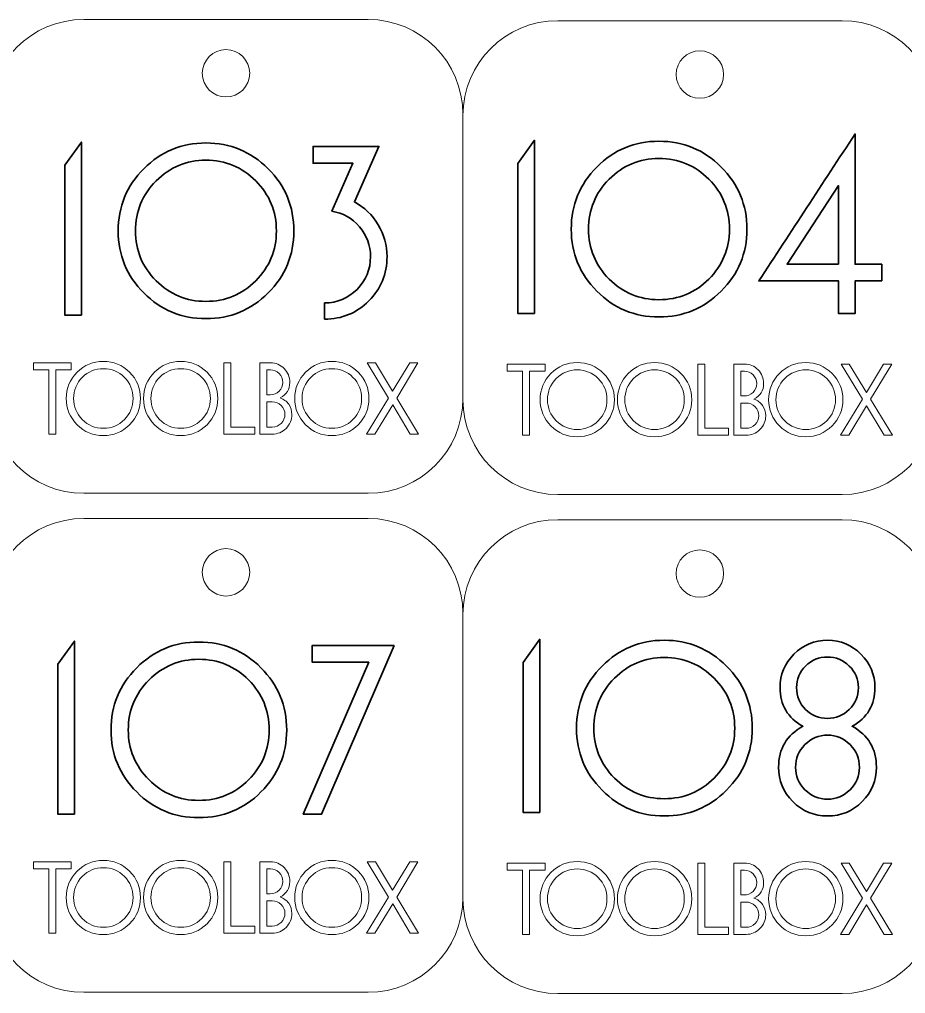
# Model space of a CAD drawing. Header units: inches. Extents: x 269 to 1026, y -294 to 278.
# Drawn here: x 322.7 to 416.2, y -138.4 to -35.6 of the extents above; entities that cross this region are included whole.
import ezdxf

# ---------------------------------------------------------------- set-up
doc = ezdxf.new("R2010")
doc.units = ezdxf.units.IN
doc.header["$MEASUREMENT"] = 0
doc.layers.add('Default', color=7, linetype='Continuous')

# ---------------------------------------------------------------- blocks, each defined once
blk = doc.blocks.new('block 407')
at = {"layer": 'Default', "color": 7, "lineweight": 35}
blk.add_lwpolyline([(329.22, -66.85), (327.48, -66.85), (327.48, -51.01), (329.22, -48.57), (329.22, -66.85)], dxfattribs=at)
for points, knots in [([(351.63, -57.96), (351.63, -60.5), (350.73, -62.68), (348.92, -64.5), (347.1, -66.31), (344.92, -67.21), (342.35, -67.21), (339.79, -67.21), (337.6, -66.31), (335.8, -64.5), (334, -62.68), (333.1, -60.5), (333.1, -57.96), (333.1, -55.39), (334, -53.2), (335.8, -51.39), (337.6, -49.58), (339.79, -48.67), (342.35, -48.67), (344.92, -48.67), (347.1, -49.58), (348.92, -51.39), (350.73, -53.2), (351.63, -55.39), (351.63, -57.96)], [0, 0, 0, 0, 1, 1, 1, 2, 2, 2, 3, 3, 3, 4, 4, 4, 5, 5, 5, 6, 6, 6, 7, 7, 7, 8, 8, 8, 8]), ([(361.46, -60.66), (361.46, -62.5), (360.82, -64.06), (359.54, -65.34), (358.25, -66.62), (356.7, -67.26), (354.88, -67.26), (354.88, -67.26), (354.88, -65.55), (354.88, -65.55), (356.21, -65.55), (357.35, -65.07), (358.3, -64.12), (359.25, -63.17), (359.72, -62.01), (359.72, -60.66), (359.72, -59.48), (359.33, -58.43), (358.56, -57.51), (357.78, -56.6), (356.81, -56.05), (355.64, -55.88), (355.64, -55.88), (357.87, -50.81), (357.87, -50.81), (357.87, -50.81), (353.66, -50.81), (353.66, -50.81), (353.66, -50.81), (353.66, -49.04), (353.66, -49.04), (353.66, -49.04), (360.61, -49.04), (360.61, -49.04), (360.61, -49.04), (358.03, -54.89), (358.03, -54.89), (359.09, -55.46), (359.92, -56.27), (360.54, -57.31), (361.15, -58.35), (361.46, -59.47), (361.46, -60.66)], [0, 0, 0, 0, 1, 1, 1, 2, 2, 2, 3, 3, 3, 4, 4, 4, 5, 5, 5, 6, 6, 6, 7, 7, 7, 8, 8, 8, 9, 9, 9, 10, 10, 10, 11, 11, 11, 12, 12, 12, 13, 13, 13, 14, 14, 14, 14]), ([(349.79, -57.96), (349.79, -55.89), (349.06, -54.13), (347.62, -52.68), (346.17, -51.22), (344.41, -50.49), (342.35, -50.49), (340.31, -50.49), (338.56, -51.22), (337.1, -52.68), (335.64, -54.13), (334.92, -55.89), (334.92, -57.96), (334.92, -60), (335.64, -61.75), (337.1, -63.21), (338.56, -64.66), (340.31, -65.39), (342.35, -65.39), (344.41, -65.39), (346.17, -64.66), (347.62, -63.21), (349.06, -61.75), (349.79, -60), (349.79, -57.96)], [0, 0, 0, 0, 1, 1, 1, 2, 2, 2, 3, 3, 3, 4, 4, 4, 5, 5, 5, 6, 6, 6, 7, 7, 7, 8, 8, 8, 8])]:
    blk.add_open_spline(points, degree=3, knots=knots, dxfattribs=at)
blk = doc.blocks.new('block 406')
at = {"layer": 'Default'}
blk.add_blockref('block 407', (0, 0), dxfattribs=at)
blk = doc.blocks.new('block 409')
at = {"layer": 'Default', "color": 7, "lineweight": 35}
for points in [[(377.02, -66.67), (375.28, -66.67), (375.28, -50.83), (377.02, -48.39), (377.02, -66.67)], [(409.11, -61.47), (409.11, -53.17), (403.68, -61.47), (409.11, -61.47)]]:
    blk.add_lwpolyline(points, dxfattribs=at)
for points, knots in [([(413.66, -63.23), (413.66, -63.23), (410.85, -63.23), (410.85, -63.23), (410.85, -63.23), (410.85, -66.67), (410.85, -66.67), (410.85, -66.67), (409.11, -66.67), (409.11, -66.67), (409.11, -66.67), (409.11, -63.23), (409.11, -63.23), (409.11, -63.23), (400.68, -63.23), (400.68, -63.23), (404.06, -58.09), (407.45, -52.91), (410.85, -47.71), (410.85, -47.71), (410.85, -61.47), (410.85, -61.47), (410.85, -61.47), (413.66, -61.47), (413.66, -61.47), (413.66, -61.47), (413.66, -63.23), (413.66, -63.23)], [0, 0, 0, 0, 1, 1, 1, 2, 2, 2, 3, 3, 3, 4, 4, 4, 5, 5, 5, 6, 6, 6, 7, 7, 7, 8, 8, 8, 9, 9, 9, 9]), ([(399.44, -57.77), (399.44, -60.32), (398.53, -62.5), (396.72, -64.31), (394.91, -66.13), (392.72, -67.03), (390.15, -67.03), (387.59, -67.03), (385.4, -66.13), (383.6, -64.31), (381.8, -62.5), (380.9, -60.32), (380.9, -57.77), (380.9, -55.21), (381.8, -53.02), (383.6, -51.21), (385.4, -49.4), (387.59, -48.49), (390.15, -48.49), (392.72, -48.49), (394.91, -49.4), (396.72, -51.21), (398.53, -53.02), (399.44, -55.21), (399.44, -57.77)], [0, 0, 0, 0, 1, 1, 1, 2, 2, 2, 3, 3, 3, 4, 4, 4, 5, 5, 5, 6, 6, 6, 7, 7, 7, 8, 8, 8, 8]), ([(397.59, -57.77), (397.59, -55.71), (396.87, -53.95), (395.42, -52.5), (393.97, -51.04), (392.22, -50.31), (390.15, -50.31), (388.11, -50.31), (386.36, -51.04), (384.9, -52.5), (383.45, -53.95), (382.72, -55.71), (382.72, -57.77), (382.72, -59.82), (383.45, -61.57), (384.9, -63.03), (386.36, -64.48), (388.11, -65.21), (390.15, -65.21), (392.22, -65.21), (393.97, -64.48), (395.42, -63.03), (396.87, -61.57), (397.59, -59.82), (397.59, -57.77)], [0, 0, 0, 0, 1, 1, 1, 2, 2, 2, 3, 3, 3, 4, 4, 4, 5, 5, 5, 6, 6, 6, 7, 7, 7, 8, 8, 8, 8])]:
    blk.add_open_spline(points, degree=3, knots=knots, dxfattribs=at)
blk = doc.blocks.new('block 408')
at = {"layer": 'Default'}
blk.add_blockref('block 409', (0, 0), dxfattribs=at)
blk = doc.blocks.new('block 415')
at = {"layer": 'Default', "color": 7, "lineweight": 35}
for points in [[(328.47, -119.51), (326.73, -119.51), (326.73, -103.68), (328.47, -101.23), (328.47, -119.51)], [(362.22, -101.7), (354.55, -119.51), (352.62, -119.51), (359.53, -103.47), (353.58, -103.47), (353.58, -101.7), (362.22, -101.7)]]:
    blk.add_lwpolyline(points, dxfattribs=at)
for points in [[(350.88, -110.62), (350.88, -113.17), (349.97, -115.35), (348.16, -117.16), (346.35, -118.97), (344.16, -119.87), (341.6, -119.87), (339.03, -119.87), (336.85, -118.97), (335.05, -117.16), (333.24, -115.35), (332.34, -113.17), (332.34, -110.62), (332.34, -108.05), (333.24, -105.86), (335.05, -104.05), (336.85, -102.24), (339.03, -101.34), (341.6, -101.34), (344.16, -101.34), (346.35, -102.24), (348.16, -104.05), (349.97, -105.86), (350.88, -108.05), (350.88, -110.62)], [(349.03, -110.62), (349.03, -108.56), (348.31, -106.8), (346.86, -105.34), (345.41, -103.88), (343.66, -103.16), (341.6, -103.16), (339.55, -103.16), (337.8, -103.88), (336.35, -105.34), (334.89, -106.8), (334.16, -108.56), (334.16, -110.62), (334.16, -112.66), (334.89, -114.41), (336.35, -115.87), (337.8, -117.33), (339.55, -118.05), (341.6, -118.05), (343.66, -118.05), (345.41, -117.33), (346.86, -115.87), (348.31, -114.41), (349.03, -112.66), (349.03, -110.62)]]:
    blk.add_open_spline(points, degree=3, knots=[0, 0, 0, 0, 1, 1, 1, 2, 2, 2, 3, 3, 3, 4, 4, 4, 5, 5, 5, 6, 6, 6, 7, 7, 7, 8, 8, 8, 8], dxfattribs=at)
blk = doc.blocks.new('block 414')
at = {"layer": 'Default'}
blk.add_blockref('block 415', (0, 0), dxfattribs=at)
blk = doc.blocks.new('block 417')
at = {"layer": 'Default', "color": 7, "lineweight": 35}
blk.add_lwpolyline([(377.58, -119.33), (375.84, -119.33), (375.84, -103.49), (377.58, -101.05), (377.58, -119.33)], dxfattribs=at)
for points, knots in [([(400, -110.44), (400, -112.98), (399.09, -115.16), (397.28, -116.98), (395.47, -118.79), (393.28, -119.69), (390.71, -119.69), (388.15, -119.69), (385.96, -118.79), (384.16, -116.98), (382.36, -115.16), (381.46, -112.98), (381.46, -110.44), (381.46, -107.87), (382.36, -105.68), (384.16, -103.87), (385.96, -102.06), (388.15, -101.15), (390.71, -101.15), (393.28, -101.15), (395.47, -102.06), (397.28, -103.87), (399.09, -105.68), (400, -107.87), (400, -110.44)], [0, 0, 0, 0, 1, 1, 1, 2, 2, 2, 3, 3, 3, 4, 4, 4, 5, 5, 5, 6, 6, 6, 7, 7, 7, 8, 8, 8, 8]), ([(413.1, -114.54), (413.1, -115.97), (412.6, -117.18), (411.59, -118.18), (410.59, -119.19), (409.37, -119.69), (407.95, -119.69), (406.51, -119.69), (405.29, -119.19), (404.29, -118.18), (403.28, -117.18), (402.78, -115.97), (402.78, -114.54), (402.78, -112.59), (403.64, -111.15), (405.35, -110.23), (403.74, -109.34), (402.93, -107.98), (402.93, -106.15), (402.93, -104.78), (403.42, -103.6), (404.4, -102.62), (405.38, -101.64), (406.56, -101.15), (407.95, -101.15), (409.32, -101.15), (410.49, -101.64), (411.47, -102.62), (412.45, -103.6), (412.94, -104.78), (412.94, -106.15), (412.94, -107.98), (412.14, -109.34), (410.53, -110.23), (412.24, -111.15), (413.1, -112.59), (413.1, -114.54)], [0, 0, 0, 0, 1, 1, 1, 2, 2, 2, 3, 3, 3, 4, 4, 4, 5, 5, 5, 6, 6, 6, 7, 7, 7, 8, 8, 8, 9, 9, 9, 10, 10, 10, 11, 11, 11, 12, 12, 12, 12]), ([(398.15, -110.44), (398.15, -108.37), (397.43, -106.61), (395.98, -105.16), (394.53, -103.7), (392.78, -102.97), (390.71, -102.97), (388.67, -102.97), (386.92, -103.7), (385.46, -105.16), (384.01, -106.61), (383.28, -108.37), (383.28, -110.44), (383.28, -112.48), (384.01, -114.23), (385.46, -115.69), (386.92, -117.14), (388.67, -117.87), (390.71, -117.87), (392.78, -117.87), (394.53, -117.14), (395.98, -115.69), (397.43, -114.23), (398.15, -112.48), (398.15, -110.44)], [0, 0, 0, 0, 1, 1, 1, 2, 2, 2, 3, 3, 3, 4, 4, 4, 5, 5, 5, 6, 6, 6, 7, 7, 7, 8, 8, 8, 8]), ([(411.2, -106.15), (411.2, -105.26), (410.88, -104.5), (410.24, -103.87), (409.59, -103.24), (408.83, -102.92), (407.94, -102.92), (407.03, -102.92), (406.26, -103.24), (405.63, -103.87), (404.99, -104.5), (404.68, -105.26), (404.68, -106.15), (404.68, -107.05), (404.99, -107.81), (405.63, -108.45), (406.26, -109.08), (407.03, -109.4), (407.94, -109.4), (408.83, -109.4), (409.59, -109.08), (410.24, -108.45), (410.88, -107.81), (411.2, -107.05), (411.2, -106.15)], [0, 0, 0, 0, 1, 1, 1, 2, 2, 2, 3, 3, 3, 4, 4, 4, 5, 5, 5, 6, 6, 6, 7, 7, 7, 8, 8, 8, 8]), ([(411.31, -114.56), (411.31, -113.62), (410.98, -112.82), (410.32, -112.16), (409.66, -111.49), (408.87, -111.16), (407.95, -111.16), (407.02, -111.16), (406.22, -111.49), (405.56, -112.16), (404.9, -112.82), (404.57, -113.62), (404.57, -114.56), (404.57, -115.48), (404.9, -116.27), (405.56, -116.93), (406.22, -117.59), (407.02, -117.92), (407.95, -117.92), (408.87, -117.92), (409.66, -117.59), (410.32, -116.93), (410.98, -116.27), (411.31, -115.48), (411.31, -114.56)], [0, 0, 0, 0, 1, 1, 1, 2, 2, 2, 3, 3, 3, 4, 4, 4, 5, 5, 5, 6, 6, 6, 7, 7, 7, 8, 8, 8, 8])]:
    blk.add_open_spline(points, degree=3, knots=knots, dxfattribs=at)
blk = doc.blocks.new('block 416')
at = {"layer": 'Default'}
blk.add_blockref('block 417', (0, 0), dxfattribs=at)
blk = doc.blocks.new('block 794')
at = {"layer": 'Default', "color": 240, "lineweight": 9}
blk.add_open_spline([(329.47, -85.64), (329.47, -85.64), (359.47, -85.64), (359.47, -85.64), (364.99, -85.64), (369.47, -81.16), (369.47, -75.64), (369.47, -75.64), (369.47, -45.64), (369.47, -45.64), (369.47, -40.12), (364.99, -35.64), (359.47, -35.64), (359.47, -35.64), (329.47, -35.64), (329.47, -35.64), (323.95, -35.64), (319.47, -40.12), (319.47, -45.64), (319.47, -45.64), (319.47, -75.64), (319.47, -75.64), (319.47, -81.16), (323.95, -85.64), (329.47, -85.64)], degree=3, knots=[0, 0, 0, 0, 1, 1, 1, 2, 2, 2, 3, 3, 3, 4, 4, 4, 5, 5, 5, 6, 6, 6, 7, 7, 7, 8, 8, 8, 8], dxfattribs=at)
blk = doc.blocks.new('block 795')
at = {"layer": 'Default', "color": 240, "lineweight": 9}
blk.add_open_spline([(341.97, -41.32), (341.97, -39.94), (343.09, -38.82), (344.47, -38.82), (345.85, -38.82), (346.97, -39.94), (346.97, -41.32), (346.97, -42.7), (345.85, -43.82), (344.47, -43.82), (343.09, -43.82), (341.97, -42.7), (341.97, -41.32)], degree=3, knots=[0, 0, 0, 0, 1, 1, 1, 2, 2, 2, 3, 3, 3, 4, 4, 4, 4], dxfattribs=at)
blk = doc.blocks.new('block 796')
at = {"layer": 'Default', "color": 7, "lineweight": 5}
blk.add_lwpolyline([(328.15, -72.62), (326.51, -72.62), (326.51, -79.4), (325.77, -79.4), (325.77, -72.62), (324.15, -72.62), (324.15, -71.87), (328.15, -71.87), (328.15, -72.62)], dxfattribs=at)
blk = doc.blocks.new('block 797')
at = {"layer": 'Default', "color": 7, "lineweight": 5}
blk.add_open_spline([(335.45, -75.64), (335.45, -76.72), (335.07, -77.64), (334.3, -78.4), (333.54, -79.17), (332.61, -79.55), (331.53, -79.55), (330.45, -79.55), (329.52, -79.17), (328.76, -78.4), (328, -77.64), (327.62, -76.72), (327.62, -75.64), (327.62, -74.56), (328, -73.63), (328.76, -72.87), (329.52, -72.1), (330.45, -71.72), (331.53, -71.72), (332.61, -71.72), (333.54, -72.1), (334.3, -72.87), (335.07, -73.63), (335.45, -74.56), (335.45, -75.64)], degree=3, knots=[0, 0, 0, 0, 1, 1, 1, 2, 2, 2, 3, 3, 3, 4, 4, 4, 5, 5, 5, 6, 6, 6, 7, 7, 7, 8, 8, 8, 8], dxfattribs=at)
blk = doc.blocks.new('block 798')
at = {"layer": 'Default', "color": 7, "lineweight": 5}
blk.add_open_spline([(334.67, -75.64), (334.67, -74.77), (334.37, -74.02), (333.75, -73.41), (333.14, -72.79), (332.4, -72.49), (331.53, -72.49), (330.67, -72.49), (329.93, -72.79), (329.31, -73.41), (328.7, -74.02), (328.39, -74.77), (328.39, -75.64), (328.39, -76.5), (328.7, -77.24), (329.31, -77.86), (329.93, -78.47), (330.67, -78.78), (331.53, -78.78), (332.4, -78.78), (333.14, -78.47), (333.75, -77.86), (334.37, -77.24), (334.67, -76.5), (334.67, -75.64)], degree=3, knots=[0, 0, 0, 0, 1, 1, 1, 2, 2, 2, 3, 3, 3, 4, 4, 4, 5, 5, 5, 6, 6, 6, 7, 7, 7, 8, 8, 8, 8], dxfattribs=at)
blk = doc.blocks.new('block 799')
at = {"layer": 'Default', "color": 7, "lineweight": 5}
blk.add_open_spline([(343.61, -75.64), (343.61, -76.72), (343.23, -77.64), (342.47, -78.4), (341.7, -79.17), (340.78, -79.55), (339.69, -79.55), (338.61, -79.55), (337.68, -79.17), (336.92, -78.4), (336.16, -77.64), (335.78, -76.72), (335.78, -75.64), (335.78, -74.56), (336.16, -73.63), (336.92, -72.87), (337.68, -72.1), (338.61, -71.72), (339.69, -71.72), (340.78, -71.72), (341.7, -72.1), (342.47, -72.87), (343.23, -73.63), (343.61, -74.56), (343.61, -75.64)], degree=3, knots=[0, 0, 0, 0, 1, 1, 1, 2, 2, 2, 3, 3, 3, 4, 4, 4, 5, 5, 5, 6, 6, 6, 7, 7, 7, 8, 8, 8, 8], dxfattribs=at)
blk = doc.blocks.new('block 800')
at = {"layer": 'Default', "color": 7, "lineweight": 5}
blk.add_open_spline([(342.83, -75.64), (342.83, -74.77), (342.53, -74.02), (341.92, -73.41), (341.3, -72.79), (340.56, -72.49), (339.69, -72.49), (338.83, -72.49), (338.09, -72.79), (337.47, -73.41), (336.86, -74.02), (336.55, -74.77), (336.55, -75.64), (336.55, -76.5), (336.86, -77.24), (337.47, -77.86), (338.09, -78.47), (338.83, -78.78), (339.69, -78.78), (340.56, -78.78), (341.3, -78.47), (341.92, -77.86), (342.53, -77.24), (342.83, -76.5), (342.83, -75.64)], degree=3, knots=[0, 0, 0, 0, 1, 1, 1, 2, 2, 2, 3, 3, 3, 4, 4, 4, 5, 5, 5, 6, 6, 6, 7, 7, 7, 8, 8, 8, 8], dxfattribs=at)
blk = doc.blocks.new('block 801')
at = {"layer": 'Default', "color": 7, "lineweight": 5}
blk.add_lwpolyline([(347.5, -79.4), (344.24, -79.4), (344.24, -71.87), (344.98, -71.87), (344.98, -78.65), (347.5, -78.65), (347.5, -79.4)], dxfattribs=at)
blk = doc.blocks.new('block 802')
at = {"layer": 'Default', "color": 7, "lineweight": 5}
blk.add_open_spline([(351.42, -77.32), (351.42, -77.89), (351.22, -78.38), (350.81, -78.79), (350.41, -79.19), (349.92, -79.4), (349.35, -79.4), (349.35, -79.4), (348.05, -79.4), (348.05, -79.4), (348.05, -79.4), (348.05, -71.87), (348.05, -71.87), (348.05, -71.87), (349.17, -71.87), (349.17, -71.87), (349.74, -71.87), (350.22, -72.07), (350.61, -72.48), (351.01, -72.88), (351.2, -73.37), (351.2, -73.94), (351.2, -74.69), (350.86, -75.24), (350.18, -75.57), (350.56, -75.71), (350.87, -75.94), (351.09, -76.25), (351.31, -76.56), (351.42, -76.92), (351.42, -77.32)], degree=3, knots=[0, 0, 0, 0, 1, 1, 1, 2, 2, 2, 3, 3, 3, 4, 4, 4, 5, 5, 5, 6, 6, 6, 7, 7, 7, 8, 8, 8, 9, 9, 9, 10, 10, 10, 10], dxfattribs=at)
blk = doc.blocks.new('block 803')
at = {"layer": 'Default', "color": 7, "lineweight": 5}
blk.add_open_spline([(350.47, -73.94), (350.47, -73.58), (350.34, -73.27), (350.08, -73.01), (349.83, -72.75), (349.52, -72.62), (349.17, -72.62), (349.17, -72.62), (348.79, -72.62), (348.79, -72.62), (348.79, -72.62), (348.79, -75.24), (348.79, -75.24), (348.79, -75.24), (349.14, -75.24), (349.14, -75.24), (349.51, -75.24), (349.82, -75.12), (350.08, -74.86), (350.34, -74.6), (350.47, -74.3), (350.47, -73.94)], degree=3, knots=[0, 0, 0, 0, 1, 1, 1, 2, 2, 2, 3, 3, 3, 4, 4, 4, 5, 5, 5, 6, 6, 6, 7, 7, 7, 7], dxfattribs=at)
blk = doc.blocks.new('block 804')
at = {"layer": 'Default', "color": 7, "lineweight": 5}
blk.add_open_spline([(350.69, -77.32), (350.69, -76.95), (350.56, -76.64), (350.29, -76.38), (350.03, -76.12), (349.71, -75.99), (349.34, -75.99), (349.34, -75.99), (348.79, -75.99), (348.79, -75.99), (348.79, -75.99), (348.79, -78.65), (348.79, -78.65), (348.79, -78.65), (349.34, -78.65), (349.34, -78.65), (349.71, -78.65), (350.03, -78.52), (350.29, -78.26), (350.56, -78), (350.69, -77.69), (350.69, -77.32)], degree=3, knots=[0, 0, 0, 0, 1, 1, 1, 2, 2, 2, 3, 3, 3, 4, 4, 4, 5, 5, 5, 6, 6, 6, 7, 7, 7, 7], dxfattribs=at)
blk = doc.blocks.new('block 805')
at = {"layer": 'Default', "color": 7, "lineweight": 5}
blk.add_open_spline([(359.56, -75.64), (359.56, -76.72), (359.18, -77.64), (358.42, -78.4), (357.65, -79.17), (356.73, -79.55), (355.64, -79.55), (354.56, -79.55), (353.63, -79.17), (352.87, -78.4), (352.11, -77.64), (351.73, -76.72), (351.73, -75.64), (351.73, -74.56), (352.11, -73.63), (352.87, -72.87), (353.63, -72.1), (354.56, -71.72), (355.64, -71.72), (356.73, -71.72), (357.65, -72.1), (358.42, -72.87), (359.18, -73.63), (359.56, -74.56), (359.56, -75.64)], degree=3, knots=[0, 0, 0, 0, 1, 1, 1, 2, 2, 2, 3, 3, 3, 4, 4, 4, 5, 5, 5, 6, 6, 6, 7, 7, 7, 8, 8, 8, 8], dxfattribs=at)
blk = doc.blocks.new('block 806')
at = {"layer": 'Default', "color": 7, "lineweight": 5}
blk.add_open_spline([(358.78, -75.64), (358.78, -74.77), (358.48, -74.02), (357.87, -73.41), (357.25, -72.79), (356.51, -72.49), (355.64, -72.49), (354.78, -72.49), (354.04, -72.79), (353.42, -73.41), (352.81, -74.02), (352.5, -74.77), (352.5, -75.64), (352.5, -76.5), (352.81, -77.24), (353.42, -77.86), (354.04, -78.47), (354.78, -78.78), (355.64, -78.78), (356.51, -78.78), (357.25, -78.47), (357.87, -77.86), (358.48, -77.24), (358.78, -76.5), (358.78, -75.64)], degree=3, knots=[0, 0, 0, 0, 1, 1, 1, 2, 2, 2, 3, 3, 3, 4, 4, 4, 5, 5, 5, 6, 6, 6, 7, 7, 7, 8, 8, 8, 8], dxfattribs=at)
blk = doc.blocks.new('block 807')
at = {"layer": 'Default', "color": 7, "lineweight": 5}
blk.add_lwpolyline([(364.79, -79.4), (363.92, -79.4), (362.06, -76.3), (360.18, -79.4), (359.31, -79.4), (361.62, -75.59), (359.37, -71.87), (360.24, -71.87), (362.05, -74.86), (363.86, -71.87), (364.73, -71.87), (362.49, -75.59), (364.79, -79.4)], dxfattribs=at)
blk = doc.blocks.new('block 809')
at = {"layer": 'Default', "color": 240, "lineweight": 9}
blk.add_open_spline([(379.47, -85.77), (379.47, -85.77), (409.47, -85.77), (409.47, -85.77), (414.99, -85.77), (419.47, -81.29), (419.47, -75.77), (419.47, -75.77), (419.47, -45.77), (419.47, -45.77), (419.47, -40.24), (414.99, -35.77), (409.47, -35.77), (409.47, -35.77), (379.47, -35.77), (379.47, -35.77), (373.95, -35.77), (369.47, -40.24), (369.47, -45.77), (369.47, -45.77), (369.47, -75.77), (369.47, -75.77), (369.47, -81.29), (373.95, -85.77), (379.47, -85.77)], degree=3, knots=[0, 0, 0, 0, 1, 1, 1, 2, 2, 2, 3, 3, 3, 4, 4, 4, 5, 5, 5, 6, 6, 6, 7, 7, 7, 8, 8, 8, 8], dxfattribs=at)
blk = doc.blocks.new('block 810')
at = {"layer": 'Default', "color": 240, "lineweight": 9}
blk.add_open_spline([(391.97, -41.45), (391.97, -40.07), (393.09, -38.95), (394.47, -38.95), (395.85, -38.95), (396.97, -40.07), (396.97, -41.45), (396.97, -42.83), (395.85, -43.95), (394.47, -43.95), (393.09, -43.95), (391.97, -42.83), (391.97, -41.45)], degree=3, knots=[0, 0, 0, 0, 1, 1, 1, 2, 2, 2, 3, 3, 3, 4, 4, 4, 4], dxfattribs=at)
blk = doc.blocks.new('block 812')
at = {"layer": 'Default', "color": 7, "lineweight": 5}
blk.add_lwpolyline([(378.15, -72.75), (376.51, -72.75), (376.51, -79.52), (375.77, -79.52), (375.77, -72.75), (374.15, -72.75), (374.15, -72), (378.15, -72), (378.15, -72.75)], dxfattribs=at)
blk = doc.blocks.new('block 813')
at = {"layer": 'Default', "color": 7, "lineweight": 5}
blk.add_open_spline([(385.45, -75.77), (385.45, -76.84), (385.07, -77.76), (384.3, -78.53), (383.54, -79.29), (382.61, -79.68), (381.53, -79.68), (380.45, -79.68), (379.52, -79.29), (378.76, -78.53), (378, -77.76), (377.62, -76.84), (377.62, -75.77), (377.62, -74.68), (378, -73.76), (378.76, -72.99), (379.52, -72.23), (380.45, -71.85), (381.53, -71.85), (382.61, -71.85), (383.54, -72.23), (384.3, -72.99), (385.07, -73.76), (385.45, -74.68), (385.45, -75.77)], degree=3, knots=[0, 0, 0, 0, 1, 1, 1, 2, 2, 2, 3, 3, 3, 4, 4, 4, 5, 5, 5, 6, 6, 6, 7, 7, 7, 8, 8, 8, 8], dxfattribs=at)
blk = doc.blocks.new('block 814')
at = {"layer": 'Default', "color": 7, "lineweight": 5}
blk.add_open_spline([(384.67, -75.77), (384.67, -74.9), (384.37, -74.15), (383.75, -73.54), (383.14, -72.92), (382.4, -72.61), (381.53, -72.61), (380.67, -72.61), (379.93, -72.92), (379.31, -73.54), (378.7, -74.15), (378.39, -74.9), (378.39, -75.77), (378.39, -76.63), (378.7, -77.37), (379.31, -77.99), (379.93, -78.6), (380.67, -78.91), (381.53, -78.91), (382.4, -78.91), (383.14, -78.6), (383.75, -77.99), (384.37, -77.37), (384.67, -76.63), (384.67, -75.77)], degree=3, knots=[0, 0, 0, 0, 1, 1, 1, 2, 2, 2, 3, 3, 3, 4, 4, 4, 5, 5, 5, 6, 6, 6, 7, 7, 7, 8, 8, 8, 8], dxfattribs=at)
blk = doc.blocks.new('block 815')
at = {"layer": 'Default', "color": 7, "lineweight": 5}
blk.add_open_spline([(393.61, -75.77), (393.61, -76.84), (393.23, -77.76), (392.47, -78.53), (391.7, -79.29), (390.78, -79.68), (389.69, -79.68), (388.61, -79.68), (387.68, -79.29), (386.92, -78.53), (386.16, -77.76), (385.78, -76.84), (385.78, -75.77), (385.78, -74.68), (386.16, -73.76), (386.92, -72.99), (387.68, -72.23), (388.61, -71.85), (389.69, -71.85), (390.78, -71.85), (391.7, -72.23), (392.47, -72.99), (393.23, -73.76), (393.61, -74.68), (393.61, -75.77)], degree=3, knots=[0, 0, 0, 0, 1, 1, 1, 2, 2, 2, 3, 3, 3, 4, 4, 4, 5, 5, 5, 6, 6, 6, 7, 7, 7, 8, 8, 8, 8], dxfattribs=at)
blk = doc.blocks.new('block 816')
at = {"layer": 'Default', "color": 7, "lineweight": 5}
blk.add_open_spline([(392.83, -75.77), (392.83, -74.9), (392.53, -74.15), (391.92, -73.54), (391.3, -72.92), (390.56, -72.61), (389.69, -72.61), (388.83, -72.61), (388.09, -72.92), (387.47, -73.54), (386.86, -74.15), (386.55, -74.9), (386.55, -75.77), (386.55, -76.63), (386.86, -77.37), (387.47, -77.99), (388.09, -78.6), (388.83, -78.91), (389.69, -78.91), (390.56, -78.91), (391.3, -78.6), (391.92, -77.99), (392.53, -77.37), (392.83, -76.63), (392.83, -75.77)], degree=3, knots=[0, 0, 0, 0, 1, 1, 1, 2, 2, 2, 3, 3, 3, 4, 4, 4, 5, 5, 5, 6, 6, 6, 7, 7, 7, 8, 8, 8, 8], dxfattribs=at)
blk = doc.blocks.new('block 817')
at = {"layer": 'Default', "color": 7, "lineweight": 5}
blk.add_lwpolyline([(397.5, -79.52), (394.24, -79.52), (394.24, -72), (394.98, -72), (394.98, -78.78), (397.5, -78.78), (397.5, -79.52)], dxfattribs=at)
blk = doc.blocks.new('block 818')
at = {"layer": 'Default', "color": 7, "lineweight": 5}
blk.add_open_spline([(401.42, -77.45), (401.42, -78.02), (401.22, -78.51), (400.81, -78.91), (400.41, -79.32), (399.92, -79.52), (399.35, -79.52), (399.35, -79.52), (398.05, -79.52), (398.05, -79.52), (398.05, -79.52), (398.05, -72), (398.05, -72), (398.05, -72), (399.17, -72), (399.17, -72), (399.74, -72), (400.22, -72.2), (400.61, -72.6), (401.01, -73.01), (401.2, -73.49), (401.2, -74.06), (401.2, -74.82), (400.86, -75.36), (400.18, -75.7), (400.56, -75.84), (400.87, -76.07), (401.09, -76.38), (401.31, -76.69), (401.42, -77.04), (401.42, -77.45)], degree=3, knots=[0, 0, 0, 0, 1, 1, 1, 2, 2, 2, 3, 3, 3, 4, 4, 4, 5, 5, 5, 6, 6, 6, 7, 7, 7, 8, 8, 8, 9, 9, 9, 10, 10, 10, 10], dxfattribs=at)
blk = doc.blocks.new('block 819')
at = {"layer": 'Default', "color": 7, "lineweight": 5}
blk.add_open_spline([(400.47, -74.06), (400.47, -73.71), (400.34, -73.4), (400.08, -73.14), (399.83, -72.88), (399.52, -72.75), (399.17, -72.75), (399.17, -72.75), (398.79, -72.75), (398.79, -72.75), (398.79, -72.75), (398.79, -75.37), (398.79, -75.37), (398.79, -75.37), (399.14, -75.37), (399.14, -75.37), (399.51, -75.37), (399.82, -75.24), (400.08, -74.99), (400.34, -74.73), (400.47, -74.42), (400.47, -74.06)], degree=3, knots=[0, 0, 0, 0, 1, 1, 1, 2, 2, 2, 3, 3, 3, 4, 4, 4, 5, 5, 5, 6, 6, 6, 7, 7, 7, 7], dxfattribs=at)
blk = doc.blocks.new('block 820')
at = {"layer": 'Default', "color": 7, "lineweight": 5}
blk.add_open_spline([(400.69, -77.45), (400.69, -77.08), (400.56, -76.77), (400.29, -76.51), (400.03, -76.25), (399.71, -76.12), (399.34, -76.12), (399.34, -76.12), (398.79, -76.12), (398.79, -76.12), (398.79, -76.12), (398.79, -78.78), (398.79, -78.78), (398.79, -78.78), (399.34, -78.78), (399.34, -78.78), (399.71, -78.78), (400.03, -78.65), (400.29, -78.39), (400.56, -78.13), (400.69, -77.81), (400.69, -77.45)], degree=3, knots=[0, 0, 0, 0, 1, 1, 1, 2, 2, 2, 3, 3, 3, 4, 4, 4, 5, 5, 5, 6, 6, 6, 7, 7, 7, 7], dxfattribs=at)
blk = doc.blocks.new('block 821')
at = {"layer": 'Default', "color": 7, "lineweight": 5}
blk.add_open_spline([(409.56, -75.77), (409.56, -76.84), (409.18, -77.76), (408.42, -78.53), (407.65, -79.29), (406.73, -79.68), (405.64, -79.68), (404.56, -79.68), (403.63, -79.29), (402.87, -78.53), (402.11, -77.76), (401.73, -76.84), (401.73, -75.77), (401.73, -74.68), (402.11, -73.76), (402.87, -72.99), (403.63, -72.23), (404.56, -71.85), (405.64, -71.85), (406.73, -71.85), (407.65, -72.23), (408.42, -72.99), (409.18, -73.76), (409.56, -74.68), (409.56, -75.77)], degree=3, knots=[0, 0, 0, 0, 1, 1, 1, 2, 2, 2, 3, 3, 3, 4, 4, 4, 5, 5, 5, 6, 6, 6, 7, 7, 7, 8, 8, 8, 8], dxfattribs=at)
blk = doc.blocks.new('block 822')
at = {"layer": 'Default', "color": 7, "lineweight": 5}
blk.add_open_spline([(408.78, -75.77), (408.78, -74.9), (408.48, -74.15), (407.87, -73.54), (407.25, -72.92), (406.51, -72.61), (405.64, -72.61), (404.78, -72.61), (404.04, -72.92), (403.42, -73.54), (402.81, -74.15), (402.5, -74.9), (402.5, -75.77), (402.5, -76.63), (402.81, -77.37), (403.42, -77.99), (404.04, -78.6), (404.78, -78.91), (405.64, -78.91), (406.51, -78.91), (407.25, -78.6), (407.87, -77.99), (408.48, -77.37), (408.78, -76.63), (408.78, -75.77)], degree=3, knots=[0, 0, 0, 0, 1, 1, 1, 2, 2, 2, 3, 3, 3, 4, 4, 4, 5, 5, 5, 6, 6, 6, 7, 7, 7, 8, 8, 8, 8], dxfattribs=at)
blk = doc.blocks.new('block 823')
at = {"layer": 'Default', "color": 7, "lineweight": 5}
blk.add_lwpolyline([(414.79, -79.52), (413.92, -79.52), (412.06, -76.42), (410.18, -79.52), (409.31, -79.52), (411.62, -75.72), (409.37, -72), (410.24, -72), (412.05, -74.99), (413.86, -72), (414.73, -72), (412.49, -75.72), (414.79, -79.52)], dxfattribs=at)
blk = doc.blocks.new('block 811')
at = {"layer": 'Default'}
for name in ['block 813', 'block 815', 'block 821', 'block 812', 'block 814', 'block 816', 'block 817', 'block 818', 'block 819', 'block 822', 'block 823', 'block 820']:
    blk.add_blockref(name, (0, 0), dxfattribs=at)
blk = doc.blocks.new('block 808')
at = {"layer": 'Default'}
for name in ['block 809', 'block 810', 'block 811']:
    blk.add_blockref(name, (0, 0), dxfattribs=at)
blk = doc.blocks.new('block 854')
at = {"layer": 'Default', "color": 240, "lineweight": 9}
blk.add_open_spline([(329.47, -138.3), (329.47, -138.3), (359.47, -138.3), (359.47, -138.3), (364.99, -138.3), (369.47, -133.82), (369.47, -128.3), (369.47, -128.3), (369.47, -98.3), (369.47, -98.3), (369.47, -92.78), (364.99, -88.3), (359.47, -88.3), (359.47, -88.3), (329.47, -88.3), (329.47, -88.3), (323.95, -88.3), (319.47, -92.78), (319.47, -98.3), (319.47, -98.3), (319.47, -128.3), (319.47, -128.3), (319.47, -133.82), (323.95, -138.3), (329.47, -138.3)], degree=3, knots=[0, 0, 0, 0, 1, 1, 1, 2, 2, 2, 3, 3, 3, 4, 4, 4, 5, 5, 5, 6, 6, 6, 7, 7, 7, 8, 8, 8, 8], dxfattribs=at)
blk = doc.blocks.new('block 855')
at = {"layer": 'Default', "color": 240, "lineweight": 9}
blk.add_open_spline([(341.97, -93.98), (341.97, -92.6), (343.09, -91.48), (344.47, -91.48), (345.85, -91.48), (346.97, -92.6), (346.97, -93.98), (346.97, -95.37), (345.85, -96.48), (344.47, -96.48), (343.09, -96.48), (341.97, -95.37), (341.97, -93.98)], degree=3, knots=[0, 0, 0, 0, 1, 1, 1, 2, 2, 2, 3, 3, 3, 4, 4, 4, 4], dxfattribs=at)
blk = doc.blocks.new('block 856')
at = {"layer": 'Default', "color": 7, "lineweight": 5}
blk.add_lwpolyline([(328.15, -125.28), (326.51, -125.28), (326.51, -132.06), (325.77, -132.06), (325.77, -125.28), (324.15, -125.28), (324.15, -124.53), (328.15, -124.53), (328.15, -125.28)], dxfattribs=at)
blk = doc.blocks.new('block 857')
at = {"layer": 'Default', "color": 7, "lineweight": 5}
blk.add_open_spline([(335.45, -128.3), (335.45, -129.38), (335.07, -130.3), (334.3, -131.06), (333.54, -131.83), (332.61, -132.21), (331.53, -132.21), (330.45, -132.21), (329.52, -131.83), (328.76, -131.06), (328, -130.3), (327.62, -129.38), (327.62, -128.3), (327.62, -127.22), (328, -126.29), (328.76, -125.53), (329.52, -124.76), (330.45, -124.38), (331.53, -124.38), (332.61, -124.38), (333.54, -124.76), (334.3, -125.53), (335.07, -126.29), (335.45, -127.22), (335.45, -128.3)], degree=3, knots=[0, 0, 0, 0, 1, 1, 1, 2, 2, 2, 3, 3, 3, 4, 4, 4, 5, 5, 5, 6, 6, 6, 7, 7, 7, 8, 8, 8, 8], dxfattribs=at)
blk = doc.blocks.new('block 858')
at = {"layer": 'Default', "color": 7, "lineweight": 5}
blk.add_open_spline([(334.67, -128.3), (334.67, -127.43), (334.37, -126.69), (333.75, -126.07), (333.14, -125.46), (332.4, -125.15), (331.53, -125.15), (330.67, -125.15), (329.93, -125.46), (329.31, -126.07), (328.7, -126.69), (328.39, -127.43), (328.39, -128.3), (328.39, -129.17), (328.7, -129.9), (329.31, -130.52), (329.93, -131.14), (330.67, -131.44), (331.53, -131.44), (332.4, -131.44), (333.14, -131.14), (333.75, -130.52), (334.37, -129.9), (334.67, -129.17), (334.67, -128.3)], degree=3, knots=[0, 0, 0, 0, 1, 1, 1, 2, 2, 2, 3, 3, 3, 4, 4, 4, 5, 5, 5, 6, 6, 6, 7, 7, 7, 8, 8, 8, 8], dxfattribs=at)
blk = doc.blocks.new('block 859')
at = {"layer": 'Default', "color": 7, "lineweight": 5}
blk.add_open_spline([(343.61, -128.3), (343.61, -129.38), (343.23, -130.3), (342.47, -131.06), (341.7, -131.83), (340.78, -132.21), (339.69, -132.21), (338.61, -132.21), (337.68, -131.83), (336.92, -131.06), (336.16, -130.3), (335.78, -129.38), (335.78, -128.3), (335.78, -127.22), (336.16, -126.29), (336.92, -125.53), (337.68, -124.76), (338.61, -124.38), (339.69, -124.38), (340.78, -124.38), (341.7, -124.76), (342.47, -125.53), (343.23, -126.29), (343.61, -127.22), (343.61, -128.3)], degree=3, knots=[0, 0, 0, 0, 1, 1, 1, 2, 2, 2, 3, 3, 3, 4, 4, 4, 5, 5, 5, 6, 6, 6, 7, 7, 7, 8, 8, 8, 8], dxfattribs=at)
blk = doc.blocks.new('block 860')
at = {"layer": 'Default', "color": 7, "lineweight": 5}
blk.add_open_spline([(342.83, -128.3), (342.83, -127.43), (342.53, -126.69), (341.92, -126.07), (341.3, -125.46), (340.56, -125.15), (339.69, -125.15), (338.83, -125.15), (338.09, -125.46), (337.47, -126.07), (336.86, -126.69), (336.55, -127.43), (336.55, -128.3), (336.55, -129.17), (336.86, -129.9), (337.47, -130.52), (338.09, -131.14), (338.83, -131.44), (339.69, -131.44), (340.56, -131.44), (341.3, -131.14), (341.92, -130.52), (342.53, -129.9), (342.83, -129.17), (342.83, -128.3)], degree=3, knots=[0, 0, 0, 0, 1, 1, 1, 2, 2, 2, 3, 3, 3, 4, 4, 4, 5, 5, 5, 6, 6, 6, 7, 7, 7, 8, 8, 8, 8], dxfattribs=at)
blk = doc.blocks.new('block 861')
at = {"layer": 'Default', "color": 7, "lineweight": 5}
blk.add_lwpolyline([(347.5, -132.06), (344.24, -132.06), (344.24, -124.53), (344.98, -124.53), (344.98, -131.31), (347.5, -131.31), (347.5, -132.06)], dxfattribs=at)
blk = doc.blocks.new('block 862')
at = {"layer": 'Default', "color": 7, "lineweight": 5}
blk.add_open_spline([(351.42, -129.98), (351.42, -130.55), (351.22, -131.04), (350.81, -131.45), (350.41, -131.85), (349.92, -132.06), (349.35, -132.06), (349.35, -132.06), (348.05, -132.06), (348.05, -132.06), (348.05, -132.06), (348.05, -124.53), (348.05, -124.53), (348.05, -124.53), (349.17, -124.53), (349.17, -124.53), (349.74, -124.53), (350.22, -124.73), (350.61, -125.14), (351.01, -125.54), (351.2, -126.03), (351.2, -126.6), (351.2, -127.35), (350.86, -127.9), (350.18, -128.24), (350.56, -128.37), (350.87, -128.6), (351.09, -128.91), (351.31, -129.22), (351.42, -129.58), (351.42, -129.98)], degree=3, knots=[0, 0, 0, 0, 1, 1, 1, 2, 2, 2, 3, 3, 3, 4, 4, 4, 5, 5, 5, 6, 6, 6, 7, 7, 7, 8, 8, 8, 9, 9, 9, 10, 10, 10, 10], dxfattribs=at)
blk = doc.blocks.new('block 863')
at = {"layer": 'Default', "color": 7, "lineweight": 5}
blk.add_open_spline([(350.47, -126.6), (350.47, -126.24), (350.34, -125.93), (350.08, -125.67), (349.83, -125.41), (349.52, -125.28), (349.17, -125.28), (349.17, -125.28), (348.79, -125.28), (348.79, -125.28), (348.79, -125.28), (348.79, -127.91), (348.79, -127.91), (348.79, -127.91), (349.14, -127.91), (349.14, -127.91), (349.51, -127.91), (349.82, -127.78), (350.08, -127.52), (350.34, -127.27), (350.47, -126.96), (350.47, -126.6)], degree=3, knots=[0, 0, 0, 0, 1, 1, 1, 2, 2, 2, 3, 3, 3, 4, 4, 4, 5, 5, 5, 6, 6, 6, 7, 7, 7, 7], dxfattribs=at)
blk = doc.blocks.new('block 864')
at = {"layer": 'Default', "color": 7, "lineweight": 5}
blk.add_open_spline([(350.69, -129.98), (350.69, -129.62), (350.56, -129.3), (350.29, -129.04), (350.03, -128.78), (349.71, -128.65), (349.34, -128.65), (349.34, -128.65), (348.79, -128.65), (348.79, -128.65), (348.79, -128.65), (348.79, -131.31), (348.79, -131.31), (348.79, -131.31), (349.34, -131.31), (349.34, -131.31), (349.71, -131.31), (350.03, -131.18), (350.29, -130.92), (350.56, -130.66), (350.69, -130.35), (350.69, -129.98)], degree=3, knots=[0, 0, 0, 0, 1, 1, 1, 2, 2, 2, 3, 3, 3, 4, 4, 4, 5, 5, 5, 6, 6, 6, 7, 7, 7, 7], dxfattribs=at)
blk = doc.blocks.new('block 865')
at = {"layer": 'Default', "color": 7, "lineweight": 5}
blk.add_open_spline([(359.56, -128.3), (359.56, -129.38), (359.18, -130.3), (358.42, -131.06), (357.65, -131.83), (356.73, -132.21), (355.64, -132.21), (354.56, -132.21), (353.63, -131.83), (352.87, -131.06), (352.11, -130.3), (351.73, -129.38), (351.73, -128.3), (351.73, -127.22), (352.11, -126.29), (352.87, -125.53), (353.63, -124.76), (354.56, -124.38), (355.64, -124.38), (356.73, -124.38), (357.65, -124.76), (358.42, -125.53), (359.18, -126.29), (359.56, -127.22), (359.56, -128.3)], degree=3, knots=[0, 0, 0, 0, 1, 1, 1, 2, 2, 2, 3, 3, 3, 4, 4, 4, 5, 5, 5, 6, 6, 6, 7, 7, 7, 8, 8, 8, 8], dxfattribs=at)
blk = doc.blocks.new('block 866')
at = {"layer": 'Default', "color": 7, "lineweight": 5}
blk.add_open_spline([(358.78, -128.3), (358.78, -127.43), (358.48, -126.69), (357.87, -126.07), (357.25, -125.46), (356.51, -125.15), (355.64, -125.15), (354.78, -125.15), (354.04, -125.46), (353.42, -126.07), (352.81, -126.69), (352.5, -127.43), (352.5, -128.3), (352.5, -129.17), (352.81, -129.9), (353.42, -130.52), (354.04, -131.14), (354.78, -131.44), (355.64, -131.44), (356.51, -131.44), (357.25, -131.14), (357.87, -130.52), (358.48, -129.9), (358.78, -129.17), (358.78, -128.3)], degree=3, knots=[0, 0, 0, 0, 1, 1, 1, 2, 2, 2, 3, 3, 3, 4, 4, 4, 5, 5, 5, 6, 6, 6, 7, 7, 7, 8, 8, 8, 8], dxfattribs=at)
blk = doc.blocks.new('block 867')
at = {"layer": 'Default', "color": 7, "lineweight": 5}
blk.add_lwpolyline([(364.79, -132.06), (363.92, -132.06), (362.06, -128.96), (360.18, -132.06), (359.31, -132.06), (361.62, -128.26), (359.37, -124.53), (360.24, -124.53), (362.05, -127.52), (363.86, -124.53), (364.73, -124.53), (362.49, -128.26), (364.79, -132.06)], dxfattribs=at)
blk = doc.blocks.new('block 869')
at = {"layer": 'Default', "color": 240, "lineweight": 9}
blk.add_open_spline([(379.47, -138.43), (379.47, -138.43), (409.47, -138.43), (409.47, -138.43), (414.99, -138.43), (419.47, -133.95), (419.47, -128.43), (419.47, -128.43), (419.47, -98.43), (419.47, -98.43), (419.47, -92.91), (414.99, -88.43), (409.47, -88.43), (409.47, -88.43), (379.47, -88.43), (379.47, -88.43), (373.95, -88.43), (369.47, -92.91), (369.47, -98.43), (369.47, -98.43), (369.47, -128.43), (369.47, -128.43), (369.47, -133.95), (373.95, -138.43), (379.47, -138.43)], degree=3, knots=[0, 0, 0, 0, 1, 1, 1, 2, 2, 2, 3, 3, 3, 4, 4, 4, 5, 5, 5, 6, 6, 6, 7, 7, 7, 8, 8, 8, 8], dxfattribs=at)
blk = doc.blocks.new('block 870')
at = {"layer": 'Default', "color": 240, "lineweight": 9}
blk.add_open_spline([(391.97, -94.11), (391.97, -92.73), (393.09, -91.61), (394.47, -91.61), (395.85, -91.61), (396.97, -92.73), (396.97, -94.11), (396.97, -95.49), (395.85, -96.61), (394.47, -96.61), (393.09, -96.61), (391.97, -95.49), (391.97, -94.11)], degree=3, knots=[0, 0, 0, 0, 1, 1, 1, 2, 2, 2, 3, 3, 3, 4, 4, 4, 4], dxfattribs=at)
blk = doc.blocks.new('block 872')
at = {"layer": 'Default', "color": 7, "lineweight": 5}
blk.add_lwpolyline([(378.15, -125.41), (376.51, -125.41), (376.51, -132.19), (375.77, -132.19), (375.77, -125.41), (374.15, -125.41), (374.15, -124.66), (378.15, -124.66), (378.15, -125.41)], dxfattribs=at)
blk = doc.blocks.new('block 873')
at = {"layer": 'Default', "color": 7, "lineweight": 5}
blk.add_open_spline([(385.45, -128.43), (385.45, -129.5), (385.07, -130.43), (384.3, -131.19), (383.54, -131.96), (382.61, -132.34), (381.53, -132.34), (380.45, -132.34), (379.52, -131.96), (378.76, -131.19), (378, -130.43), (377.62, -129.5), (377.62, -128.43), (377.62, -127.34), (378, -126.42), (378.76, -125.65), (379.52, -124.89), (380.45, -124.51), (381.53, -124.51), (382.61, -124.51), (383.54, -124.89), (384.3, -125.65), (385.07, -126.42), (385.45, -127.34), (385.45, -128.43)], degree=3, knots=[0, 0, 0, 0, 1, 1, 1, 2, 2, 2, 3, 3, 3, 4, 4, 4, 5, 5, 5, 6, 6, 6, 7, 7, 7, 8, 8, 8, 8], dxfattribs=at)
blk = doc.blocks.new('block 874')
at = {"layer": 'Default', "color": 7, "lineweight": 5}
blk.add_open_spline([(384.67, -128.43), (384.67, -127.56), (384.37, -126.81), (383.75, -126.2), (383.14, -125.58), (382.4, -125.28), (381.53, -125.28), (380.67, -125.28), (379.93, -125.58), (379.31, -126.2), (378.7, -126.81), (378.39, -127.56), (378.39, -128.43), (378.39, -129.29), (378.7, -130.03), (379.31, -130.65), (379.93, -131.26), (380.67, -131.57), (381.53, -131.57), (382.4, -131.57), (383.14, -131.26), (383.75, -130.65), (384.37, -130.03), (384.67, -129.29), (384.67, -128.43)], degree=3, knots=[0, 0, 0, 0, 1, 1, 1, 2, 2, 2, 3, 3, 3, 4, 4, 4, 5, 5, 5, 6, 6, 6, 7, 7, 7, 8, 8, 8, 8], dxfattribs=at)
blk = doc.blocks.new('block 875')
at = {"layer": 'Default', "color": 7, "lineweight": 5}
blk.add_open_spline([(393.61, -128.43), (393.61, -129.5), (393.23, -130.43), (392.47, -131.19), (391.7, -131.96), (390.78, -132.34), (389.69, -132.34), (388.61, -132.34), (387.68, -131.96), (386.92, -131.19), (386.16, -130.43), (385.78, -129.5), (385.78, -128.43), (385.78, -127.34), (386.16, -126.42), (386.92, -125.65), (387.68, -124.89), (388.61, -124.51), (389.69, -124.51), (390.78, -124.51), (391.7, -124.89), (392.47, -125.65), (393.23, -126.42), (393.61, -127.34), (393.61, -128.43)], degree=3, knots=[0, 0, 0, 0, 1, 1, 1, 2, 2, 2, 3, 3, 3, 4, 4, 4, 5, 5, 5, 6, 6, 6, 7, 7, 7, 8, 8, 8, 8], dxfattribs=at)
blk = doc.blocks.new('block 876')
at = {"layer": 'Default', "color": 7, "lineweight": 5}
blk.add_open_spline([(392.83, -128.43), (392.83, -127.56), (392.53, -126.81), (391.92, -126.2), (391.3, -125.58), (390.56, -125.28), (389.69, -125.28), (388.83, -125.28), (388.09, -125.58), (387.47, -126.2), (386.86, -126.81), (386.55, -127.56), (386.55, -128.43), (386.55, -129.29), (386.86, -130.03), (387.47, -130.65), (388.09, -131.26), (388.83, -131.57), (389.69, -131.57), (390.56, -131.57), (391.3, -131.26), (391.92, -130.65), (392.53, -130.03), (392.83, -129.29), (392.83, -128.43)], degree=3, knots=[0, 0, 0, 0, 1, 1, 1, 2, 2, 2, 3, 3, 3, 4, 4, 4, 5, 5, 5, 6, 6, 6, 7, 7, 7, 8, 8, 8, 8], dxfattribs=at)
blk = doc.blocks.new('block 877')
at = {"layer": 'Default', "color": 7, "lineweight": 5}
blk.add_lwpolyline([(397.5, -132.19), (394.24, -132.19), (394.24, -124.66), (394.98, -124.66), (394.98, -131.44), (397.5, -131.44), (397.5, -132.19)], dxfattribs=at)
blk = doc.blocks.new('block 878')
at = {"layer": 'Default', "color": 7, "lineweight": 5}
blk.add_open_spline([(401.42, -130.11), (401.42, -130.68), (401.22, -131.17), (400.81, -131.58), (400.41, -131.98), (399.92, -132.19), (399.35, -132.19), (399.35, -132.19), (398.05, -132.19), (398.05, -132.19), (398.05, -132.19), (398.05, -124.66), (398.05, -124.66), (398.05, -124.66), (399.17, -124.66), (399.17, -124.66), (399.74, -124.66), (400.22, -124.86), (400.61, -125.26), (401.01, -125.67), (401.2, -126.15), (401.2, -126.73), (401.2, -127.48), (400.86, -128.03), (400.18, -128.36), (400.56, -128.5), (400.87, -128.73), (401.09, -129.04), (401.31, -129.35), (401.42, -129.71), (401.42, -130.11)], degree=3, knots=[0, 0, 0, 0, 1, 1, 1, 2, 2, 2, 3, 3, 3, 4, 4, 4, 5, 5, 5, 6, 6, 6, 7, 7, 7, 8, 8, 8, 9, 9, 9, 10, 10, 10, 10], dxfattribs=at)
blk = doc.blocks.new('block 879')
at = {"layer": 'Default', "color": 7, "lineweight": 5}
blk.add_open_spline([(400.47, -126.73), (400.47, -126.37), (400.34, -126.06), (400.08, -125.8), (399.83, -125.54), (399.52, -125.41), (399.17, -125.41), (399.17, -125.41), (398.79, -125.41), (398.79, -125.41), (398.79, -125.41), (398.79, -128.03), (398.79, -128.03), (398.79, -128.03), (399.14, -128.03), (399.14, -128.03), (399.51, -128.03), (399.82, -127.91), (400.08, -127.65), (400.34, -127.39), (400.47, -127.08), (400.47, -126.73)], degree=3, knots=[0, 0, 0, 0, 1, 1, 1, 2, 2, 2, 3, 3, 3, 4, 4, 4, 5, 5, 5, 6, 6, 6, 7, 7, 7, 7], dxfattribs=at)
blk = doc.blocks.new('block 880')
at = {"layer": 'Default', "color": 7, "lineweight": 5}
blk.add_open_spline([(400.69, -130.11), (400.69, -129.74), (400.56, -129.43), (400.29, -129.17), (400.03, -128.91), (399.71, -128.78), (399.34, -128.78), (399.34, -128.78), (398.79, -128.78), (398.79, -128.78), (398.79, -128.78), (398.79, -131.44), (398.79, -131.44), (398.79, -131.44), (399.34, -131.44), (399.34, -131.44), (399.71, -131.44), (400.03, -131.31), (400.29, -131.05), (400.56, -130.79), (400.69, -130.48), (400.69, -130.11)], degree=3, knots=[0, 0, 0, 0, 1, 1, 1, 2, 2, 2, 3, 3, 3, 4, 4, 4, 5, 5, 5, 6, 6, 6, 7, 7, 7, 7], dxfattribs=at)
blk = doc.blocks.new('block 881')
at = {"layer": 'Default', "color": 7, "lineweight": 5}
blk.add_open_spline([(409.56, -128.43), (409.56, -129.5), (409.18, -130.43), (408.42, -131.19), (407.65, -131.96), (406.73, -132.34), (405.64, -132.34), (404.56, -132.34), (403.63, -131.96), (402.87, -131.19), (402.11, -130.43), (401.73, -129.5), (401.73, -128.43), (401.73, -127.34), (402.11, -126.42), (402.87, -125.65), (403.63, -124.89), (404.56, -124.51), (405.64, -124.51), (406.73, -124.51), (407.65, -124.89), (408.42, -125.65), (409.18, -126.42), (409.56, -127.34), (409.56, -128.43)], degree=3, knots=[0, 0, 0, 0, 1, 1, 1, 2, 2, 2, 3, 3, 3, 4, 4, 4, 5, 5, 5, 6, 6, 6, 7, 7, 7, 8, 8, 8, 8], dxfattribs=at)
blk = doc.blocks.new('block 882')
at = {"layer": 'Default', "color": 7, "lineweight": 5}
blk.add_open_spline([(408.78, -128.43), (408.78, -127.56), (408.48, -126.81), (407.87, -126.2), (407.25, -125.58), (406.51, -125.28), (405.64, -125.28), (404.78, -125.28), (404.04, -125.58), (403.42, -126.2), (402.81, -126.81), (402.5, -127.56), (402.5, -128.43), (402.5, -129.29), (402.81, -130.03), (403.42, -130.65), (404.04, -131.26), (404.78, -131.57), (405.64, -131.57), (406.51, -131.57), (407.25, -131.26), (407.87, -130.65), (408.48, -130.03), (408.78, -129.29), (408.78, -128.43)], degree=3, knots=[0, 0, 0, 0, 1, 1, 1, 2, 2, 2, 3, 3, 3, 4, 4, 4, 5, 5, 5, 6, 6, 6, 7, 7, 7, 8, 8, 8, 8], dxfattribs=at)
blk = doc.blocks.new('block 883')
at = {"layer": 'Default', "color": 7, "lineweight": 5}
blk.add_lwpolyline([(414.79, -132.19), (413.92, -132.19), (412.06, -129.08), (410.18, -132.19), (409.31, -132.19), (411.62, -128.38), (409.37, -124.66), (410.24, -124.66), (412.05, -127.65), (413.86, -124.66), (414.73, -124.66), (412.49, -128.38), (414.79, -132.19)], dxfattribs=at)
blk = doc.blocks.new('block 871')
at = {"layer": 'Default'}
for name in ['block 872', 'block 873', 'block 874', 'block 875', 'block 876', 'block 877', 'block 878', 'block 881', 'block 882', 'block 883', 'block 879', 'block 880']:
    blk.add_blockref(name, (0, 0), dxfattribs=at)
blk = doc.blocks.new('block 868')
at = {"layer": 'Default'}
for name in ['block 869', 'block 870', 'block 871']:
    blk.add_blockref(name, (0, 0), dxfattribs=at)

msp = doc.modelspace()

# ---------------------------------------------------------------- block references
at = {"layer": 'Default'}
for name in ['block 794', 'block 808', 'block 795', 'block 408', 'block 406', 'block 796', 'block 797', 'block 799', 'block 801', 'block 802', 'block 805', 'block 807', 'block 798', 'block 800', 'block 803', 'block 806', 'block 804', 'block 854', 'block 868', 'block 855', 'block 414', 'block 416', 'block 856', 'block 857', 'block 858', 'block 859', 'block 860', 'block 861', 'block 862', 'block 863', 'block 865', 'block 866', 'block 867', 'block 864']:
    msp.add_blockref(name, (0, 0), dxfattribs=at)

doc.saveas('drawing.dxf')
